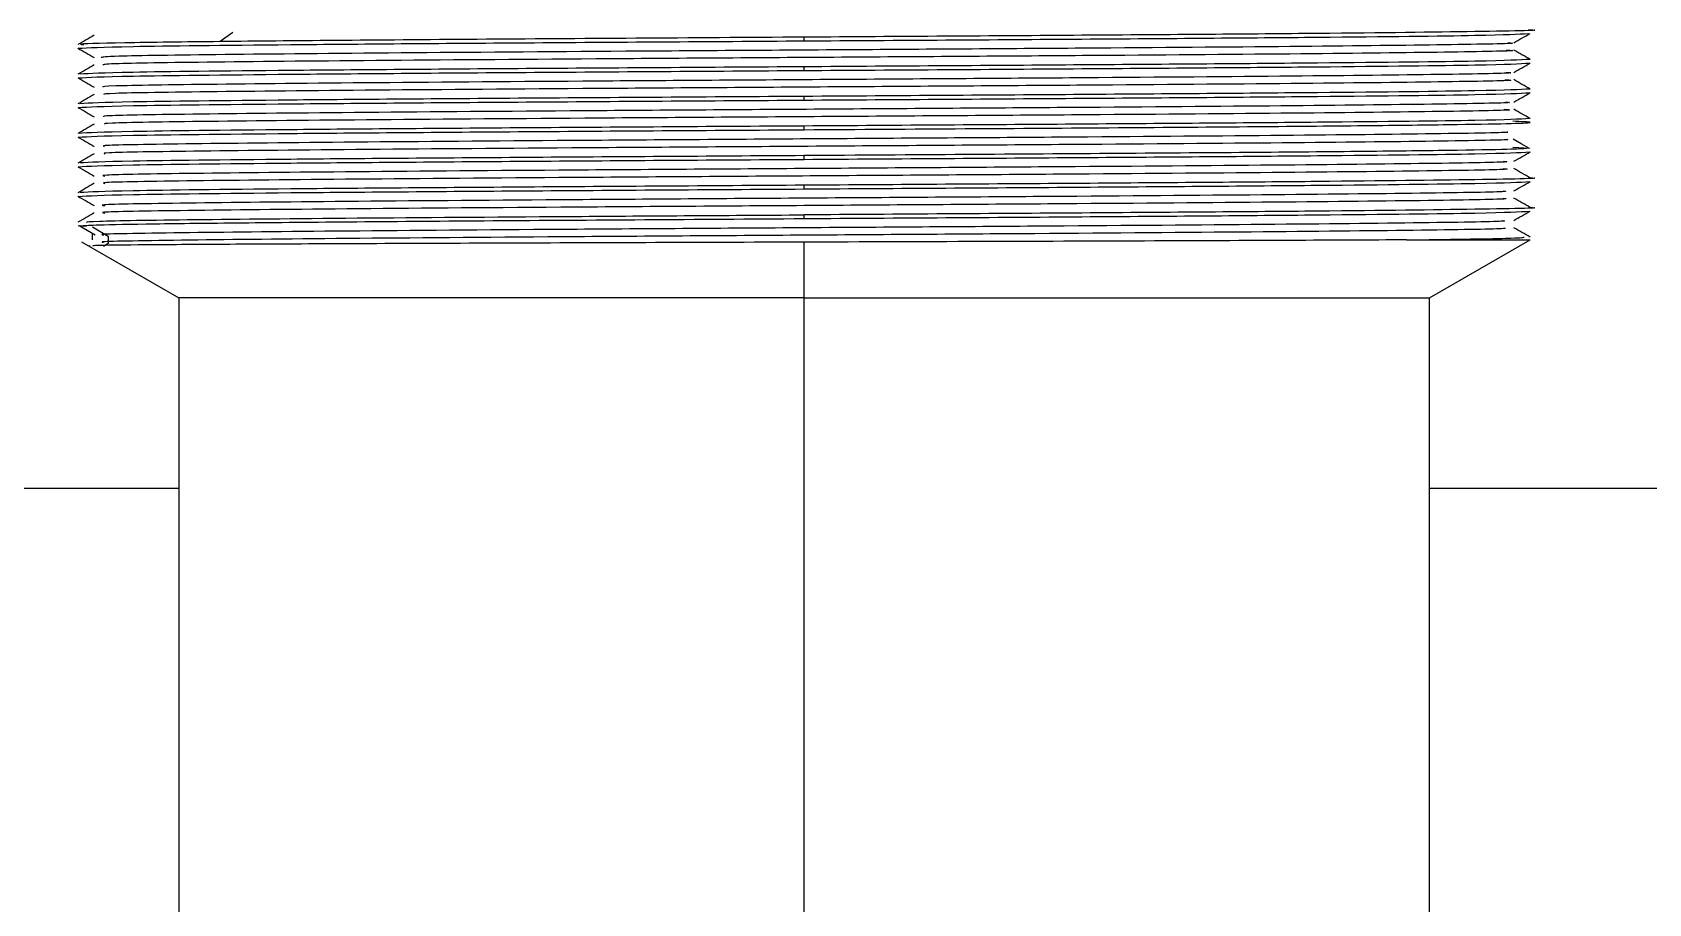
# Model space of a CAD drawing. Header units: millimetres. Extents: x 101 to 291, y 114 to 180.
# Drawn here: x 169.52 to 176.56, y 172.39 to 176.19 of the extents above; entities that cross this region are included whole.
import ezdxf

# ---------------------------------------------------------------- set-up
doc = ezdxf.new("R2010")
doc.units = ezdxf.units.MM

msp = doc.modelspace()

# ---------------------------------------------------------------- linework, layer by layer
at = {"color": 7, "linetype": 'Continuous', "lineweight": 25}
for p, q in [((170.3952, 176.1871), (170.3391, 176.1468)), ((172.8836, 176.1499), (172.8836, 176.166)), ((172.8836, 176.0209), (172.8836, 176.037)), ((172.8836, 175.8919), (172.8836, 175.908)), ((172.8836, 175.7629), (172.8836, 175.779)), ((175.9718, 175.6867), (176.0454, 175.6822)), ((172.8836, 175.6339), (172.8836, 175.65)), ((172.8836, 175.5049), (172.8836, 175.521)), ((172.8836, 175.3759), (172.8836, 175.392)), ((169.7561, 175.3415), (169.7208, 175.3441)), ((169.7824, 175.3395), (169.8508, 175.2992)), ((169.735, 175.2745), (170.1586, 175.0299)), ((169.7658, 175.2572), (169.7723, 175.2569)), ((169.7824, 175.2831), (169.7824, 175.3119)), ((169.8508, 175.267), (169.8303, 175.2549)), ((169.8508, 175.2992), (169.8508, 175.267)), ((172.8836, 175.0299), (172.8836, 175.2731)), ((175.5096, 175.2831), (176.0472, 175.2831)), ((175.6086, 175.0299), (176.0472, 175.2831)), ((170.1586, 175.0299), (170.1586, 172.1942)), ((172.8836, 175.0299), (170.1586, 175.0299)), ((172.8836, 175.0299), (175.6086, 175.0299)), ((172.8836, 172.1999), (172.8836, 175.0299)), ((175.6086, 172.1942), (175.6086, 175.0299)), ((170.1586, 174.1999), (159.6086, 174.1999)), ((186.1586, 174.1999), (175.6086, 174.1999))]:
    msp.add_line(p, q, dxfattribs=at)
at = {"color": 7, "linetype": 'Continuous', "lineweight": 25, "flags": 128}
for points in [[(176.0442, 175.6809), (176.0088, 175.7013), (175.9734, 175.7218)], [(169.7248, 175.3452), (169.7599, 175.3249), (169.7951, 175.3045)]]:
    msp.add_lwpolyline(points, dxfattribs=at)
at = {"color": 7, "linetype": 'Continuous', "lineweight": 25}
for points, knots in [([(169.7905, 176.1745), (169.7787, 176.1677), (169.755, 176.1541), (169.7314, 176.1404), (169.7196, 176.1336)], [0, 0, 0, 0, 0.5, 1, 1, 1, 1]), ([(176.0395, 176.1985), (176.0421, 176.1984), (176.1273, 176.1956), (175.8473, 176.1902), (175.1882, 176.1821), (174.1234, 176.1741), (173.2969, 176.1687), (172.8836, 176.166)], [0, 0, 0, 0, 0.007927, 0.255946, 0.503964, 0.751982, 1, 1, 1, 1]), ([(172.8836, 176.1499), (173.2982, 176.1526), (174.1274, 176.1579), (175.1726, 176.166), (175.8992, 176.174), (175.9938, 176.1793), (176.0405, 176.1819)], [0, 0, 0, 0, 0.251748, 0.503497, 0.755245, 1, 1, 1, 1]), ([(175.9767, 176.1414), (175.9885, 176.1482), (176.0121, 176.1618), (176.0358, 176.1755), (176.0476, 176.1823)], [0, 0, 0, 0, 0.5, 1, 1, 1, 1]), ([(169.7196, 176.1178), (169.7314, 176.111), (169.755, 176.0974), (169.7787, 176.0837), (169.7905, 176.0769)], [0, 0, 0, 0, 0.5000003, 1, 1, 1, 1]), ([(169.7201, 176.1176), (169.7677, 176.1203), (169.8628, 176.1257), (170.5943, 176.1337), (171.64, 176.1418), (172.4691, 176.1472), (172.8836, 176.1499)], [0, 0, 0, 0, 0.24995, 0.499966, 0.749983, 1, 1, 1, 1]), ([(170.3391, 176.1468), (170.1882, 176.1449), (169.8866, 176.1411), (169.7079, 176.1368), (169.7384, 176.1343), (169.7455, 176.1338)], [0, 0, 0, 0, 0.433754, 0.867507, 1, 1, 1, 1]), ([(175.9497, 176.1416), (175.9576, 176.1411), (176.0103, 176.1383), (175.7404, 176.1331), (175.1475, 176.1259), (174.2462, 176.1187), (173.1884, 176.1115), (172.092, 176.1044), (171.0893, 176.0972), (170.3155, 176.09), (169.8457, 176.0833), (169.8286, 176.079), (169.8211, 176.0771)], [0, 0, 0, 0, 0.019677, 0.131152, 0.242626, 0.3541, 0.465573, 0.577046, 0.688518, 0.79999, 0.911461, 1, 1, 1, 1]), ([(175.9425, 176.1098), (175.954, 176.1092), (176.0127, 176.1062), (175.7428, 176.1008), (175.1469, 176.0936), (174.2464, 176.0864), (173.1883, 176.0793), (172.0921, 176.0721), (171.089, 176.0649), (170.3164, 176.0577), (169.8535, 176.0512), (169.8352, 176.047), (169.8275, 176.0453)], [0, 0, 0, 0, 0.027058, 0.138532, 0.250006, 0.361479, 0.472951, 0.584423, 0.695894, 0.807365, 0.918836, 1, 1, 1, 1]), ([(176.0475, 176.0691), (176.0357, 176.0759), (176.0121, 176.0895), (175.9884, 176.1032), (175.9766, 176.11)], [0, 0, 0, 0, 0.5000003, 1, 1, 1, 1]), ([(169.7905, 176.0455), (169.7787, 176.0387), (169.7551, 176.0251), (169.7314, 176.0114), (169.7196, 176.0046)], [0, 0, 0, 0, 0.5, 1, 1, 1, 1]), ([(169.7201, 175.9886), (169.7677, 175.9913), (169.8628, 175.9967), (170.5943, 176.0047), (171.64, 176.0128), (172.4691, 176.0182), (172.8836, 176.0209)], [0, 0, 0, 0, 0.24995, 0.499966, 0.749983, 1, 1, 1, 1]), ([(172.8836, 176.037), (172.469, 176.0343), (171.6399, 176.0289), (170.5947, 176.0209), (169.8689, 176.0129), (169.7743, 176.0076), (169.7278, 176.005)], [0, 0, 0, 0, 0.252026, 0.504052, 0.756077, 1, 1, 1, 1]), ([(176.0471, 176.0692), (175.9996, 176.0666), (175.9045, 176.0612), (175.1729, 176.0531), (174.1273, 176.0451), (173.2982, 176.0397), (172.8836, 176.037)], [0, 0, 0, 0, 0.24995, 0.499966, 0.749983, 1, 1, 1, 1]), ([(172.8836, 176.0209), (173.2982, 176.0236), (174.1273, 176.0289), (175.173, 176.037), (175.9045, 176.0451), (175.9996, 176.0504), (176.0471, 176.0531)], [0, 0, 0, 0, 0.250011, 0.500023, 0.750034, 1, 1, 1, 1]), ([(175.9768, 176.0124), (175.9886, 176.0192), (176.0123, 176.0329), (176.0359, 176.0465), (176.0477, 176.0533)], [0, 0, 0, 0, 0.5, 1, 1, 1, 1]), ([(169.7197, 175.9888), (169.7315, 175.982), (169.7551, 175.9684), (169.7787, 175.9547), (169.7906, 175.9479)], [0, 0, 0, 0, 0.5, 1, 1, 1, 1]), ([(175.9433, 176.0126), (175.9527, 176.012), (176.0022, 176.0091), (175.717, 176.0037), (175.1041, 175.9965), (174.1913, 175.9893), (173.1278, 175.9821), (172.0333, 175.975), (171.0393, 175.9678), (170.2815, 175.9606), (169.8349, 175.954), (169.829, 175.9498), (169.8265, 175.9481)], [0, 0, 0, 0, 0.026122, 0.137553, 0.248984, 0.360415, 0.471847, 0.583278, 0.694709, 0.806139, 0.917568, 1, 1, 1, 1]), ([(175.9375, 175.9808), (175.9502, 175.9801), (176.0052, 175.9769), (175.7191, 175.9714), (175.1036, 175.9642), (174.1915, 175.9571), (173.1277, 175.9499), (172.0334, 175.9427), (171.039, 175.9355), (170.2825, 175.9283), (169.8422, 175.9219), (169.8346, 175.9179), (169.8316, 175.9163)], [0, 0, 0, 0, 0.033477, 0.144905, 0.256334, 0.367763, 0.479193, 0.590622, 0.70205, 0.813478, 0.924905, 1, 1, 1, 1]), ([(176.0476, 175.9401), (176.0358, 175.9469), (176.0121, 175.9606), (175.9885, 175.9742), (175.9767, 175.981)], [0, 0, 0, 0, 0.5, 1, 1, 1, 1]), ([(169.7906, 175.9165), (169.7788, 175.9097), (169.7552, 175.896), (169.7315, 175.8824), (169.7197, 175.8756)], [0, 0, 0, 0, 0.5, 1, 1, 1, 1]), ([(169.7201, 175.8596), (169.7677, 175.8623), (169.8628, 175.8677), (170.5943, 175.8757), (171.64, 175.8838), (172.4691, 175.8892), (172.8836, 175.8919)], [0, 0, 0, 0, 0.24995, 0.499966, 0.749983, 1, 1, 1, 1]), ([(172.8836, 175.908), (172.469, 175.9053), (171.6399, 175.8999), (170.5947, 175.8919), (169.8686, 175.8839), (169.774, 175.8786), (169.7275, 175.876)], [0, 0, 0, 0, 0.2519472, 0.5038944, 0.7558416, 1, 1, 1, 1]), ([(175.9382, 175.8836), (175.9483, 175.8829), (175.9935, 175.8798), (175.692, 175.8743), (175.0598, 175.8671), (174.1358, 175.8599), (173.0671, 175.8528), (171.975, 175.8456), (170.99, 175.8384), (170.2487, 175.8312), (169.8249, 175.8248), (169.8293, 175.8207), (169.831, 175.8191)], [0, 0, 0, 0, 0.032269, 0.143726, 0.255182, 0.36664, 0.478098, 0.589556, 0.701016, 0.812476, 0.923936, 1, 1, 1, 1]), ([(176.0471, 175.9402), (175.9996, 175.9376), (175.9045, 175.9322), (175.1729, 175.9241), (174.1273, 175.9161), (173.2982, 175.9107), (172.8836, 175.908)], [0, 0, 0, 0, 0.24995, 0.499966, 0.749983, 1, 1, 1, 1]), ([(172.8836, 175.8919), (173.2982, 175.8946), (174.1273, 175.8999), (175.173, 175.908), (175.9045, 175.9161), (175.9996, 175.9214), (176.0471, 175.9241)], [0, 0, 0, 0, 0.250011, 0.500023, 0.750034, 1, 1, 1, 1]), ([(175.9768, 175.8834), (175.9886, 175.8902), (176.0123, 175.9039), (176.0359, 175.9175), (176.0477, 175.9243)], [0, 0, 0, 0, 0.5, 1, 1, 1, 1]), ([(169.7196, 175.8598), (169.7314, 175.853), (169.755, 175.8394), (169.7786, 175.8257), (169.7905, 175.8189)], [0, 0, 0, 0, 0.5, 1, 1, 1, 1]), ([(175.9338, 175.8518), (175.9469, 175.8509), (175.9972, 175.8477), (175.6939, 175.842), (175.0593, 175.8348), (174.136, 175.8277), (173.067, 175.8205), (171.9751, 175.8133), (170.9897, 175.8061), (170.2498, 175.7989), (169.8317, 175.7926), (169.8339, 175.7888), (169.8347, 175.7873)], [0, 0, 0, 0, 0.039578, 0.151032, 0.262486, 0.373941, 0.485397, 0.596853, 0.70831, 0.819768, 0.931226, 1, 1, 1, 1]), ([(176.0471, 175.8112), (175.9996, 175.8086), (175.9045, 175.8032), (175.1729, 175.7951), (174.1273, 175.7871), (173.2982, 175.7817), (172.8836, 175.779)], [0, 0, 0, 0, 0.24995, 0.499966, 0.749983, 1, 1, 1, 1]), ([(176.0477, 175.8111), (176.0358, 175.8179), (176.0122, 175.8316), (175.9886, 175.8452), (175.9767, 175.852)], [0, 0, 0, 0, 0.5, 1, 1, 1, 1]), ([(169.7906, 175.7875), (169.7788, 175.7807), (169.7551, 175.7671), (169.7315, 175.7534), (169.7197, 175.7466)], [0, 0, 0, 0, 0.5, 1, 1, 1, 1]), ([(172.8836, 175.779), (172.4691, 175.7763), (171.64, 175.7709), (170.5943, 175.7629), (169.8627, 175.7548), (169.7676, 175.7494), (169.7201, 175.7467)], [0, 0, 0, 0, 0.250011, 0.500023, 0.750034, 1, 1, 1, 1]), ([(169.7201, 175.7306), (169.7677, 175.7333), (169.8628, 175.7387), (170.5943, 175.7467), (171.64, 175.7548), (172.4691, 175.7602), (172.8836, 175.7629)], [0, 0, 0, 0, 0.24995, 0.499966, 0.749983, 1, 1, 1, 1]), ([(175.9403, 175.7537), (175.946, 175.7532), (175.9773, 175.7502), (175.6621, 175.7449), (175.0159, 175.7377), (174.0796, 175.7305), (173.0063, 175.7234), (171.9169, 175.7162), (170.9414, 175.709), (170.2168, 175.7018), (169.8148, 175.6955), (169.8288, 175.6916), (169.8342, 175.6901)], [0, 0, 0, 0, 0.024759, 0.137776, 0.250793, 0.363812, 0.476831, 0.58985, 0.702869, 0.815887, 0.928906, 1, 1, 1, 1]), ([(169.7197, 175.7308), (169.7314, 175.724), (169.7549, 175.7105), (169.7784, 175.6969), (169.7901, 175.6901)], [0, 0, 0, 0, 0.5, 1, 1, 1, 1]), ([(175.9396, 175.7215), (175.9458, 175.721), (175.9783, 175.718), (175.6627, 175.7126), (175.0158, 175.7055), (174.0797, 175.6983), (173.0063, 175.6911), (171.917, 175.6839), (170.941, 175.6767), (170.2179, 175.6695), (169.821, 175.6634), (169.8324, 175.6596), (169.8365, 175.6583)], [0, 0, 0, 0, 0.0267255, 0.1403692, 0.2540137, 0.3676587, 0.4813042, 0.5949499, 0.7085957, 0.8222411, 0.9358862, 1, 1, 1, 1]), ([(176.0312, 175.6813), (176.017, 175.68), (175.9853, 175.6773), (175.7499, 175.673), (175.3728, 175.6684), (174.867, 175.6638), (174.2637, 175.6592), (173.5912, 175.6546), (173.1195, 175.6515), (172.8836, 175.65)], [0, 0, 0, 0, 0.118389, 0.265324, 0.412259, 0.559194, 0.70613, 0.853065, 1, 1, 1, 1]), ([(172.8836, 175.6339), (173.2982, 175.6366), (174.1273, 175.6419), (175.173, 175.65), (175.9045, 175.6581), (175.9996, 175.6634), (176.0471, 175.6661)], [0, 0, 0, 0, 0.250011, 0.500023, 0.750034, 1, 1, 1, 1]), ([(175.9772, 175.6256), (175.989, 175.6324), (176.0124, 175.646), (176.0359, 175.6595), (176.0477, 175.6663)], [0, 0, 0, 0, 0.5, 1, 1, 1, 1]), ([(169.7196, 175.6018), (169.7314, 175.595), (169.7548, 175.5815), (169.7783, 175.5679), (169.7901, 175.5611)], [0, 0, 0, 0, 0.5, 1, 1, 1, 1]), ([(169.7906, 175.6585), (169.7788, 175.6517), (169.7552, 175.6381), (169.7315, 175.6244), (169.7197, 175.6176)], [0, 0, 0, 0, 0.4999997, 1, 1, 1, 1]), ([(169.7201, 175.6016), (169.7677, 175.6043), (169.8628, 175.6097), (170.5943, 175.6177), (171.64, 175.6258), (172.4691, 175.6312), (172.8836, 175.6339)], [0, 0, 0, 0, 0.24995, 0.499966, 0.749983, 1, 1, 1, 1]), ([(172.8836, 175.65), (172.469, 175.6473), (171.6399, 175.6419), (170.5947, 175.6339), (169.8684, 175.6259), (169.7738, 175.6206), (169.7272, 175.618)], [0, 0, 0, 0, 0.251876, 0.503752, 0.755628, 1, 1, 1, 1]), ([(175.9317, 175.6256), (175.9414, 175.6246), (175.9756, 175.6213), (175.6386, 175.6155), (174.9691, 175.6083), (174.0235, 175.6012), (172.9454, 175.594), (171.8594, 175.5868), (170.8935, 175.5796), (170.1861, 175.5724), (169.8055, 175.5662), (169.8281, 175.5625), (169.8364, 175.5611)], [0, 0, 0, 0, 0.044499, 0.15596, 0.267422, 0.378883, 0.490345, 0.601808, 0.713271, 0.824734, 0.936199, 1, 1, 1, 1]), ([(175.93, 175.5938), (175.9421, 175.5927), (175.9803, 175.5891), (175.6402, 175.5832), (174.9687, 175.5761), (174.0236, 175.5689), (172.9453, 175.5617), (171.8595, 175.5545), (170.8931, 175.5473), (170.1874, 175.5401), (169.8111, 175.5341), (169.8307, 175.5305), (169.8374, 175.5293)], [0, 0, 0, 0, 0.051694, 0.163151, 0.274609, 0.386067, 0.497525, 0.608984, 0.720444, 0.831904, 0.943365, 1, 1, 1, 1]), ([(176.0477, 175.5531), (176.0358, 175.5599), (176.0122, 175.5736), (175.9886, 175.5872), (175.9768, 175.594)], [0, 0, 0, 0, 0.5, 1, 1, 1, 1]), ([(169.7906, 175.5295), (169.7788, 175.5227), (169.7551, 175.5091), (169.7315, 175.4954), (169.7197, 175.4886)], [0, 0, 0, 0, 0.5, 1, 1, 1, 1]), ([(176.04, 175.5535), (176.0424, 175.5534), (176.1273, 175.5506), (175.8472, 175.5452), (175.1882, 175.5371), (174.1234, 175.5291), (173.2969, 175.5237), (172.8836, 175.521)], [0, 0, 0, 0, 0.0074439, 0.2555829, 0.5037219, 0.751861, 1, 1, 1, 1]), ([(172.8836, 175.5049), (173.2982, 175.5076), (174.1273, 175.5129), (175.173, 175.521), (175.9045, 175.5291), (175.9996, 175.5344), (176.0471, 175.5371)], [0, 0, 0, 0, 0.250011, 0.500023, 0.750034, 1, 1, 1, 1]), ([(175.9771, 175.4966), (175.9888, 175.5034), (176.0123, 175.5169), (176.0358, 175.5305), (176.0475, 175.5373)], [0, 0, 0, 0, 0.5, 1, 1, 1, 1]), ([(169.7196, 175.4728), (169.7313, 175.466), (169.7548, 175.4525), (169.7783, 175.4389), (169.79, 175.4321)], [0, 0, 0, 0, 0.5, 1, 1, 1, 1]), ([(169.7201, 175.4726), (169.7677, 175.4753), (169.8628, 175.4807), (170.5943, 175.4887), (171.64, 175.4968), (172.4691, 175.5022), (172.8836, 175.5049)], [0, 0, 0, 0, 0.24995, 0.499966, 0.749983, 1, 1, 1, 1]), ([(172.8836, 175.521), (172.469, 175.5183), (171.6399, 175.5129), (170.5947, 175.5049), (169.8685, 175.4969), (169.7739, 175.4916), (169.7274, 175.489)], [0, 0, 0, 0, 0.25191, 0.503821, 0.755731, 1, 1, 1, 1]), ([(175.9302, 175.4966), (175.9388, 175.4955), (175.9662, 175.492), (175.6102, 175.4861), (174.9226, 175.4789), (173.9666, 175.4718), (172.8845, 175.4646), (171.8021, 175.4574), (170.8464, 175.4502), (170.1565, 175.443), (169.7962, 175.437), (169.8269, 175.4333), (169.8374, 175.4321)], [0, 0, 0, 0, 0.050454, 0.161916, 0.273377, 0.384838, 0.496298, 0.607757, 0.719216, 0.830675, 0.942133, 1, 1, 1, 1]), ([(175.93, 175.4648), (175.9405, 175.4635), (175.9714, 175.4599), (175.6117, 175.4538), (174.9223, 175.4467), (173.9668, 175.4395), (172.8845, 175.4323), (171.8022, 175.4251), (170.8461, 175.4179), (170.1571, 175.4107), (169.7988, 175.4048), (169.8277, 175.4012), (169.8372, 175.4)], [0, 0, 0, 0, 0.057389, 0.168459, 0.279528, 0.390597, 0.501665, 0.612732, 0.723799, 0.834866, 0.945933, 1, 1, 1, 1]), ([(176.0476, 175.4241), (176.0358, 175.4309), (176.0121, 175.4445), (175.9885, 175.4582), (175.9767, 175.465)], [0, 0, 0, 0, 0.5, 1, 1, 1, 1]), ([(169.7904, 175.4005), (169.7786, 175.3937), (169.755, 175.38), (169.7314, 175.3664), (169.7196, 175.3596)], [0, 0, 0, 0, 0.5, 1, 1, 1, 1]), ([(169.7566, 175.36), (169.7617, 175.3616), (169.7742, 175.3655), (170.1899, 175.3716), (170.8984, 175.3784), (171.8355, 175.3852), (172.5342, 175.3897), (172.8836, 175.392)], [0, 0, 0, 0, 0.149125, 0.361843, 0.574562, 0.787281, 1, 1, 1, 1]), ([(176.0405, 175.4245), (176.0428, 175.4244), (176.1273, 175.4216), (175.8471, 175.4162), (175.1883, 175.4081), (174.1234, 175.4001), (173.2969, 175.3947), (172.8836, 175.392)], [0, 0, 0, 0, 0.006873, 0.255155, 0.503437, 0.751718, 1, 1, 1, 1]), ([(172.8836, 175.3759), (173.2982, 175.3786), (174.1273, 175.3839), (175.173, 175.392), (175.9045, 175.4001), (175.9996, 175.4054), (176.0471, 175.4081)], [0, 0, 0, 0, 0.250011, 0.500023, 0.750034, 1, 1, 1, 1]), ([(175.9771, 175.3676), (175.9888, 175.3744), (176.0123, 175.388), (176.0358, 175.4015), (176.0475, 175.4083)], [0, 0, 0, 0, 0.5, 1, 1, 1, 1]), ([(169.7359, 175.3448), (169.7535, 175.3461), (169.7922, 175.3489), (170.0351, 175.3532), (170.4149, 175.3577), (170.9192, 175.3622), (171.5181, 175.3668), (172.1838, 175.3713), (172.6504, 175.3744), (172.8836, 175.3759)], [0, 0, 0, 0, 0.122418, 0.268682, 0.414946, 0.561209, 0.707473, 0.853736, 1, 1, 1, 1]), ([(175.9299, 175.3676), (175.9366, 175.3664), (175.9566, 175.3627), (175.5808, 175.3567), (174.8755, 175.3495), (173.9095, 175.3424), (172.8236, 175.3352), (171.7456, 175.328), (170.7984, 175.3208), (170.1332, 175.3136), (169.8012, 175.3082), (169.8267, 175.3052), (169.832, 175.3045)], [0, 0, 0, 0, 0.057971, 0.171969, 0.285966, 0.399964, 0.513962, 0.62796, 0.741957, 0.855954, 0.96995, 1, 1, 1, 1]), ([(175.9309, 175.3358), (175.9393, 175.3344), (175.9623, 175.3306), (175.5821, 175.3245), (174.8752, 175.3173), (173.9096, 175.3101), (172.8235, 175.3029), (171.7457, 175.2957), (170.7982, 175.2885), (170.1336, 175.2813), (169.8022, 175.2759), (169.8267, 175.2729), (169.8316, 175.2724)], [0, 0, 0, 0, 0.064941, 0.178312, 0.291684, 0.405056, 0.518428, 0.6318, 0.745171, 0.858542, 0.971912, 1, 1, 1, 1]), ([(176.0475, 175.2951), (176.0357, 175.3019), (176.0121, 175.3155), (175.9885, 175.3292), (175.9767, 175.336)], [0, 0, 0, 0, 0.5, 1, 1, 1, 1]), ([(172.8836, 175.2731), (172.6519, 175.2723), (172.1887, 175.2708), (171.5291, 175.2685), (170.9374, 175.2662), (170.4407, 175.264), (170.0689, 175.2617), (169.8355, 175.2596), (169.8001, 175.2582), (169.7846, 175.2576)], [0, 0, 0, 0, 0.147937, 0.295689, 0.443256, 0.590637, 0.737834, 0.884846, 1, 1, 1, 1]), ([(175.5096, 175.2831), (175.3494, 175.2823), (175.0292, 175.2806), (174.3805, 175.2781), (173.6555, 175.2756), (173.1408, 175.2739), (172.8836, 175.2731)], [0, 0, 0, 0, 0.250517, 0.50069, 0.750517, 1, 1, 1, 1]), ([(175.5096, 175.2831), (175.6838, 175.2854), (176.0007, 175.2895), (176.0149, 175.2936), (176.0213, 175.2955)], [0, 0, 0, 0, 0.549933, 1, 1, 1, 1])]:
    msp.add_open_spline(points, degree=3, knots=knots, dxfattribs=at)
for points in [[(172.8836, 176.166), (172.6371, 176.1644), (172.1441, 176.1612), (171.4472, 176.1564), (170.8185, 176.1516), (170.4989, 176.1484), (170.3391, 176.1468)], [(172.8836, 175.7629), (173.1195, 175.7644), (173.5913, 175.7675), (174.2636, 175.7721), (174.8673, 175.7767), (175.3719, 175.7812), (175.7533, 175.7858), (175.9888, 175.7904), (176.0806, 175.795), (176.0081, 175.7981), (175.9718, 175.7996)]]:
    msp.add_open_spline(points, degree=3, dxfattribs=at)

doc.saveas('drawing.dxf')
